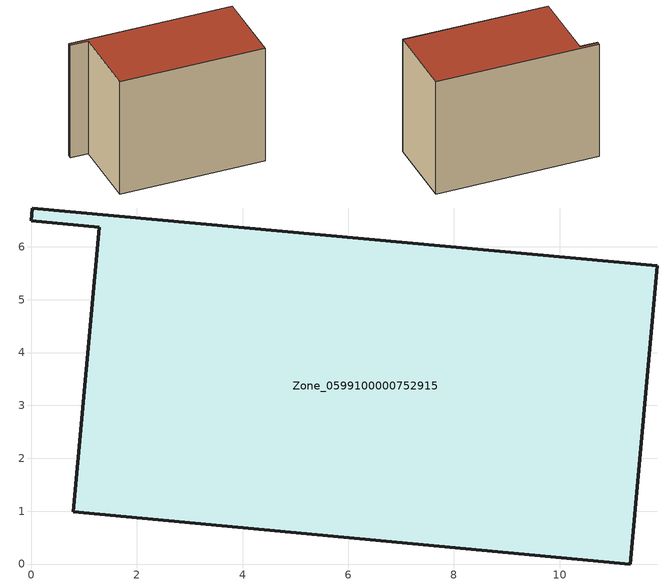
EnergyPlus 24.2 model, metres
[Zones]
Zone_0599100000752915
 floor ground (C_G): 0.02,6.74 11.85,5.64 11.33,0 0.8,0.99 1.29,6.37 0,6.5 z0
 wall outside (C_F): 11.85,5.64 0.02,6.74 0,6.5 1.29,6.37 0.8,0.99 11.33,0 11.85,5.64 z0:8.96
 roof outside (C_R): 11.33,0 11.85,5.64 0.02,6.74 0,6.5 1.29,6.37 0.8,0.99 z8.96
[BUILDING]
Pand.0599100000752915: North Axis=0; Terrain=City; Loads Convergence Tolerance Value=0.04; Temperature Convergence Tolerance Value=0.4; Solar Distribution=FullExterior; Maximum Number of Warmup Days=25; Minimum Number of Warmup Days=1
[Site:Location]
Rotterdam.The.Hague.AP_ZH_NLD Design_Conditions: Latitude=51.96; Longitude=4.45; Time Zone=1; Elevation=-4.5
[SITE:GROUNDTEMPERATURE:BUILDINGSURFACE]
18, 18, 18, 18, 18, 18, 18, 18, 18, 18, 18, 18
[MATERIAL] Thermal Absorptance=0.9; Solar Absorptance=0.7; Visible Absorptance=0.7
Name | Roughness | Thickness | Conductivity | Density | Specific Heat
G.TI.2006-2014 | MediumSmooth | 0.15 | 0.06 | 540 | 1210
F.TI.2006-2014 | Rough | 0.3 | 0.12 | 1920 | 840
R.TI.2006-2014 | MediumRough | 0.2 | 0.08 | 1500 | 1000
[CONSTRUCTION]
C_G: G.TI.2006-2014
C_F: F.TI.2006-2014
C_R: R.TI.2006-2014
[ZONE]
Zone_0599100000752915: Type=1; Multiplier=1; Ceiling Height=Autocalculate; Volume=Autocalculate; Floor Area=autocalculate; Part of Total Floor Area=Yes
[ZONEINFILTRATION:DESIGNFLOWRATE]
Infil_Zone_0599100000752915: Zone or ZoneList or Space or SpaceList=Zone_0599100000752915; Schedule=AlwaysOn; Design Flow Rate Calculation Method=Flow/Area; Flow Rate per Floor Area=0.0015; Constant Term Coefficient=1; Temperature Term Coefficient=0; Velocity Term Coefficient=0; Velocity Squared Term Coefficient=0
[HVACTEMPLATE:ZONE:IDEALLOADSAIRSYSTEM]
Zone_0599100000752915: Maximum Heating Supply Air Temperature=50; Minimum Cooling Supply Air Temperature=13; Maximum Heating Supply Air Humidity Ratio=0.0156; Minimum Cooling Supply Air Humidity Ratio=0.0077; Heating Limit=NoLimit; Cooling Limit=NoLimit; Dehumidification Control Type=ConstantSensibleHeatRatio; Cooling Sensible Heat Ratio=0.7; Dehumidification Setpoint=60; Humidification Control Type=None; Humidification Setpoint=30; Outdoor Air Method=None; Outdoor Air Flow Rate per Person=0.00944; Outdoor Air Flow Rate per Zone Floor Area=0; Outdoor Air Flow Rate per Zone=0; Demand Controlled Ventilation Type=None; Outdoor Air Economizer Type=NoEconomizer; Heat Recovery Type=None; Sensible Heat Recovery Effectiveness=0.7; Latent Heat Recovery Effectiveness=0.65
[ZONECONTROL:THERMOSTAT]
ThermostatControl_Zone_0599100000752915: Zone or ZoneList=Zone_0599100000752915; Control Type Schedule=DualSetpointControlType; Control 1=Thermostat_Zone_0599100000752915; Temperature Difference Between Cutout And Setpoint=0
[THERMOSTATSETPOINT:DUALSETPOINT]
Thermostat_Zone_0599100000752915: Heating Setpoint Temperature Schedule=HeatingSetpoint_Zone_0599100000752915; Cooling Setpoint Temperature Schedule=CoolingSetpoint_Zone_0599100000752915
[SCHEDULE:COMPACT]
HeatingSetpoint_Zone_0599100000752915: Through: 12/31, For: AllDays, Until: 24:00, 21
CoolingSetpoint_Zone_0599100000752915: Through: 12/31, For: AllDays, Until: 24:00, 24
DualSetpointControlType: Through: 12/31, For: AllDays, Until: 24:00, 4
AlwaysOn: Through: 12/31, For: AllDays, Until: 24:00, 1
